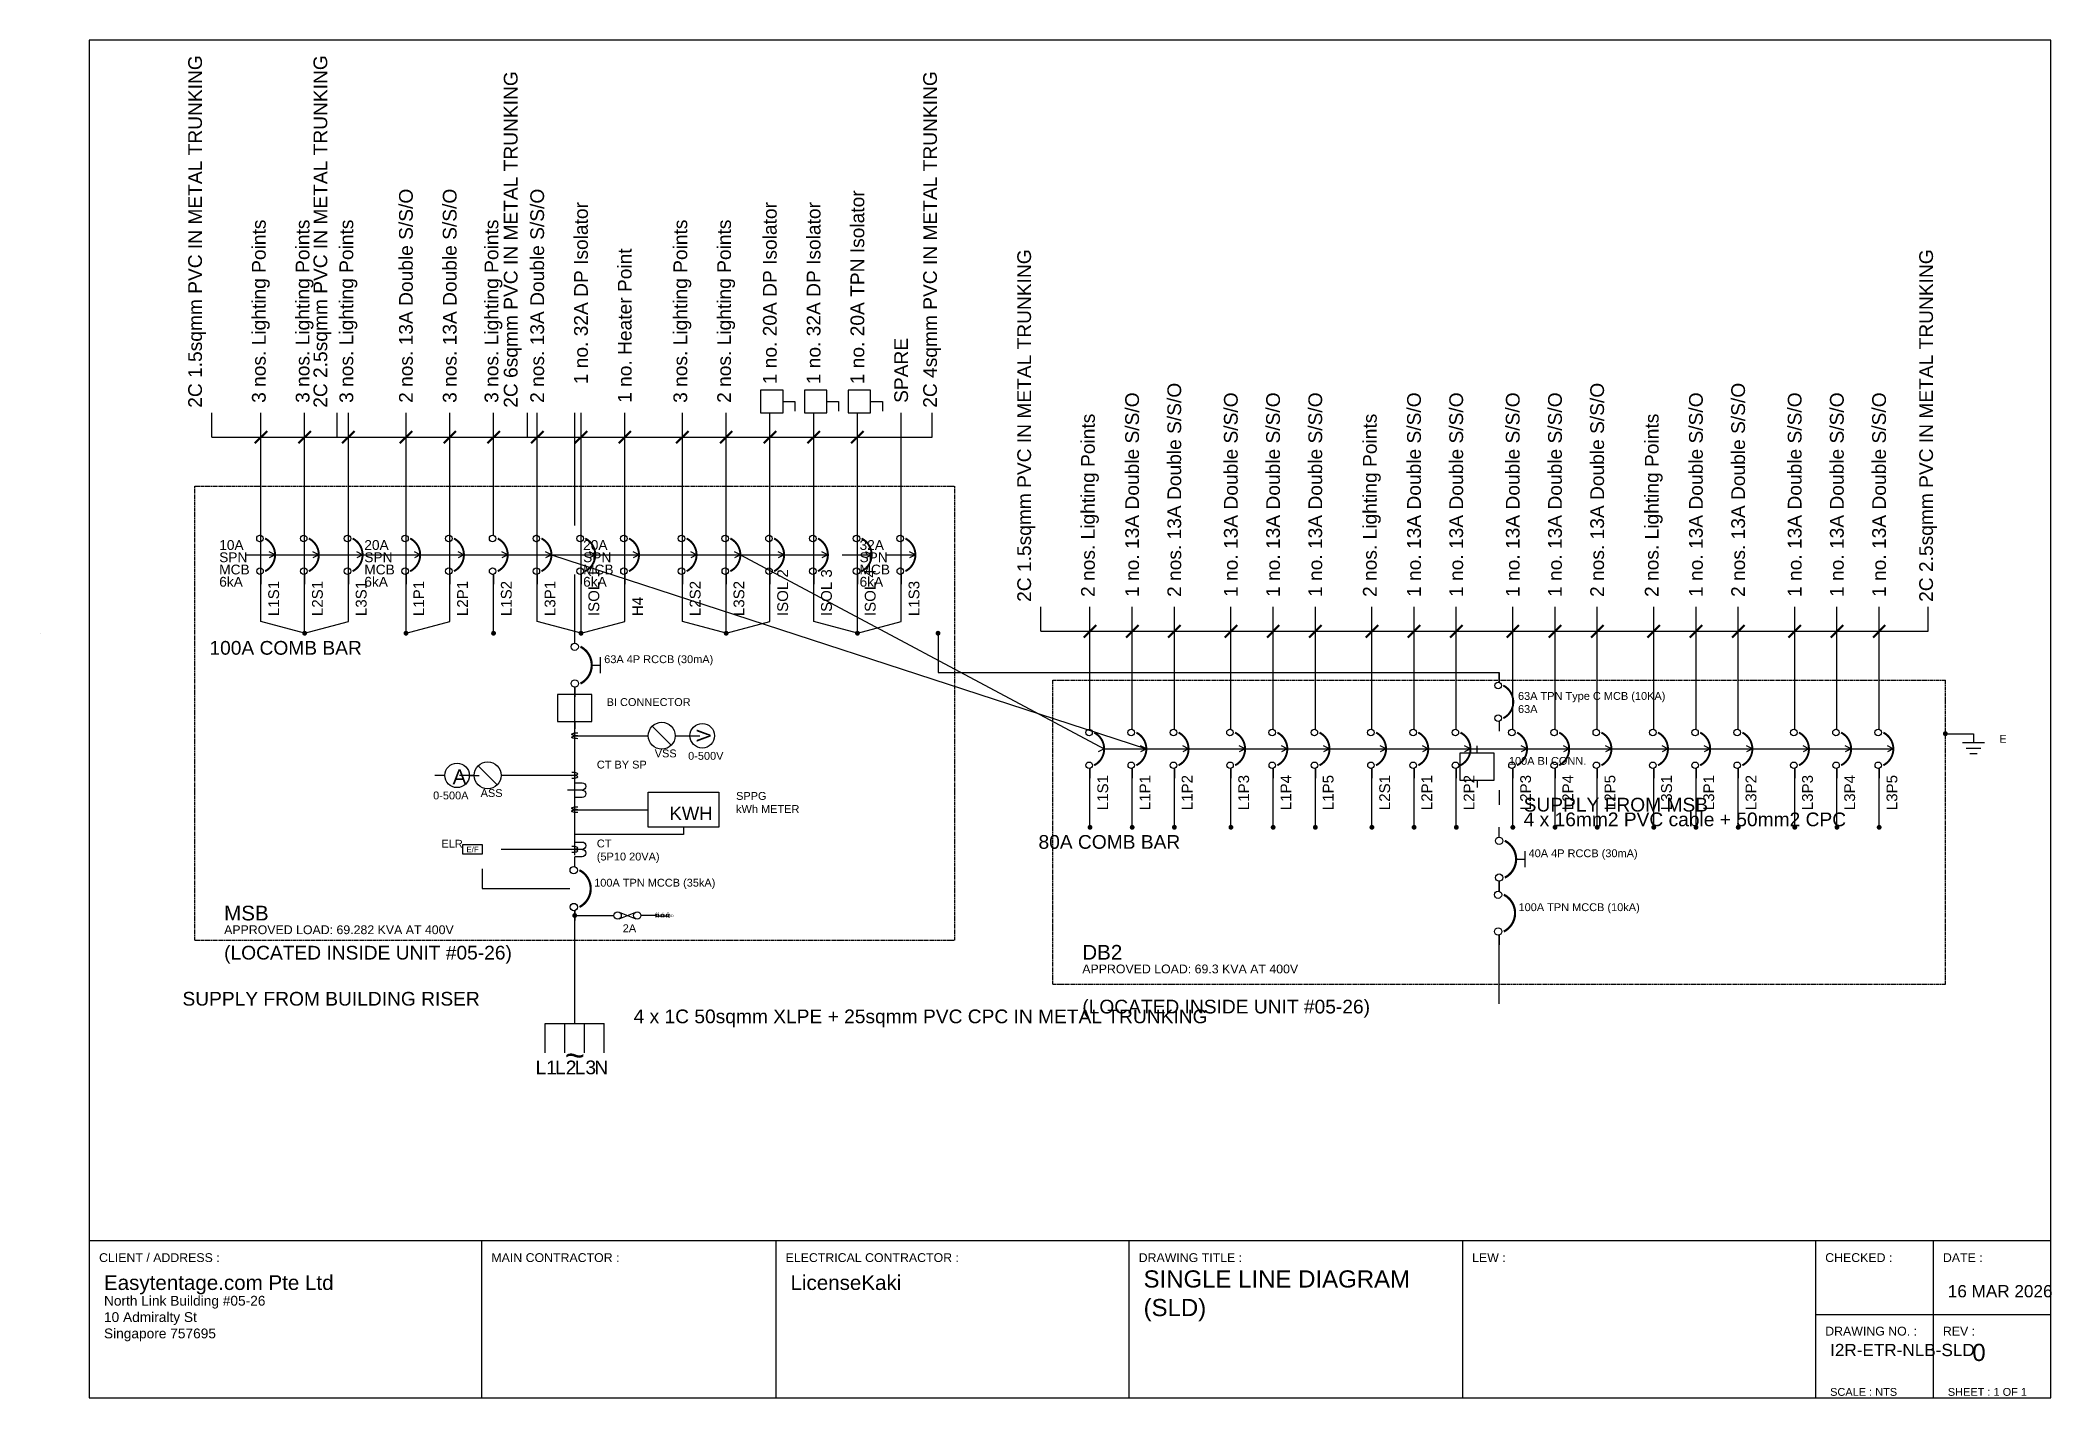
# Model space of a CAD drawing. Header units: millimetres. Extents: x 0 to 410, y 10 to 287.
import ezdxf
from ezdxf.enums import TextEntityAlignment as Align

# ---------------------------------------------------------------- set-up
doc = ezdxf.new("R2010")
doc.units = ezdxf.units.MM
doc.linetypes.add('CENTER', pattern=[1.25, 0.75, -0.125, 0.25, -0.125])
for name, color, linetype, lineweight in [('E-SLD-BOX', 8, 'CENTER', 25), ('E-SLD-BUSBAR', 7, 'Continuous', 50), ('E-SLD-FRAME', 7, 'Continuous', 25), ('E-SLD-LINE', 7, 'Continuous', 25), ('E-SLD-SYM', 7, 'Continuous', 25), ('E-SLD-TITLE', 7, 'Continuous', 25), ('E-SLD-TXT', 7, 'Continuous', 25)]:
    doc.layers.add(name, color=color, linetype=linetype, lineweight=lineweight)
doc.styles.add('REAL_SLD', font='Arial')

# ---------------------------------------------------------------- blocks, each defined once
blk = doc.blocks.new('2A FUSE')
at = {"color": 7}
for p, q in [((-142, -57), (142, 57)), ((-142, 57), (142, -57))]:
    blk.add_line(p, q, dxfattribs=at)
at = {"color": 3}
for centre in [(-165, 0), (165, 0)]:
    blk.add_circle(centre, 61.8, dxfattribs=at)
blk = doc.blocks.new('LED IND LTG')
at = {"layer": 'E-SLD-LEGENDF', "color": 7}
for p, q in [((44, 106), (-41, 191)), ((256, 106), (341, 191)), ((644, 106), (559, 191)), ((856, 106), (941, 191)), ((1244, 106), (1159, 191)), ((1456, 106), (1541, 191)), ((44, -106), (-41, -191)), ((256, -106), (341, -191)), ((644, -106), (559, -191)), ((856, -106), (941, -191)), ((1244, -106), (1159, -191)), ((1456, -106), (1541, -191))]:
    blk.add_line(p, q, dxfattribs=at)
at = {"layer": 'SLD'}
for centre in [(150, 0), (750, 0), (1350, 0)]:
    blk.add_circle(centre, 150, dxfattribs=at)
at = {"layer": 'SLD-LINE', "color": 2}
for p, q in [((300, 0), (600, 0)), ((900, 0), (1200, 0))]:
    blk.add_line(p, q, dxfattribs=at)
at = {"layer": 'E-SLD-OUTGOING-CCT', "color": 7, "width": 0.6}
for s, p in [('L1', (74, 230)), ('L2', (660, 230)), ('L3', (1260, 230)), ('LED', (1659, -100))]:
    blk.add_text(s, height=200, dxfattribs=at).set_placement(p)
blk = doc.blocks.new('MCCB')
at = {"color": 3}
for centre in [(-1, 548), (0, 49)]:
    blk.add_circle(centre, 49.5, dxfattribs=at)
at = {"layer": 'E-SLD-LEGENDF', "const_width": 30}
blk.add_lwpolyline([(77, 49, 0.611384), (77, 548)], format="xyb", dxfattribs=at)
blk = doc.blocks.new('SLD-CT')
at = {"color": 3}
blk.add_line((0, 0), (-50, 0), dxfattribs=at)
blk.add_lwpolyline([(-25, 25), (0, 25, -1), (0, 0, -1), (0, -25), (-25, -25)], format="xyb", dxfattribs=at)
blk = doc.blocks.new('EF')
at = {"layer": 'SLD', "color": 3}
blk.add_lwpolyline([(326, 0), (-326, 0), (-326, 326), (326, 326)], close=True, dxfattribs=at)
at = {"layer": 'SLD-TXT'}
blk.add_text('E/F', height=200, dxfattribs=at).set_placement((2, 163), align=Align.MIDDLE)
blk = doc.blocks.new('SS')
at = {"layer": 'E-SLD-LEGENDF', "color": 7}
blk.add_line((-64, -64), (64, 64), dxfattribs=at)
at = {"layer": 'SLD'}
blk.add_circle((0, 0), 90, dxfattribs=at)
blk = doc.blocks.new('VOLTMETER')
at = {"layer": 'SLD', "lineweight": -3}
blk.add_circle((0, 0), 241, dxfattribs=at)
at = {"layer": 'SLD-TXT'}
blk.add_text('V', height=275, dxfattribs=at).set_placement((3, -27), align=Align.MIDDLE)
blk = doc.blocks.new('RCCB')
at = {"color": 3}
for centre in [(-1, 548), (0, 49)]:
    blk.add_circle(centre, 49.5, dxfattribs=at)
at = {"layer": 'E-SLD-LEGENDF', "linetype": 'ByBlock'}
blk.add_line((230, 299), (350, 299), dxfattribs=at)
at = {"layer": 'E-SLD-LEGENDF'}
blk.add_line((350, 190), (350, 408), dxfattribs=at)
at = {"layer": 'E-SLD-LEGENDF', "const_width": 30}
blk.add_lwpolyline([(77, 49, 0.611384), (77, 548)], format="xyb", dxfattribs=at)
blk = doc.blocks.new('DP ISOL')
at = {"layer": 'SLD', "color": 3, "linetype": 'Continuous', "ltscale": 0.5}
for p, q in [((141, -141), (141, -289)), ((141, -289), (20, -289))]:
    blk.add_line(p, q, dxfattribs=at)
blk.add_lwpolyline([(0, 141), (0, -141), (282, -141), (282, 141)], close=True, dxfattribs=at)
blk = doc.blocks.new('FANOUT_3P_2S_8.9')
at = {"layer": 'E-SLD-LINE', "lineweight": 25}
for p, q in [((-8.92, 2.37), (-8.92, 45)), ((0, 0), (0, 45)), ((8.92, 2.37), (8.92, 45)), ((0, 0), (-8.92, 2.37)), ((0, 0), (8.92, 2.37))]:
    blk.add_line(p, q, dxfattribs=at)
blk = doc.blocks.new('FANOUT_3P_1S_8.9')
at = {"layer": 'E-SLD-LINE', "lineweight": 25}
for p, q in [((0, 0), (0, 45)), ((8.92, 2.37), (8.92, 45)), ((0, 0), (8.92, 2.37))]:
    blk.add_line(p, q, dxfattribs=at)

msp = doc.modelspace()

# ---------------------------------------------------------------- hatches: boundary and pattern name
at = {"layer": 'E-SLD-SYM'}
h = msp.add_hatch(color=7, dxfattribs=at)
h.dxf.hatch_style = 1
edge = h.paths.add_edge_path()
edge.add_arc((53.92, 166), 0.5, 0, 360)
h = msp.add_hatch(color=7, dxfattribs=at)
h.dxf.hatch_style = 1
edge = h.paths.add_edge_path()
edge.add_arc((53.92, 166), 0.5, 0, 360)
h = msp.add_hatch(color=7, dxfattribs=at)
h.dxf.hatch_style = 1
edge = h.paths.add_edge_path()
edge.add_arc((53.92, 166), 0.5, 0, 360)
h = msp.add_hatch(color=7, dxfattribs=at)
h.dxf.hatch_style = 1
edge = h.paths.add_edge_path()
edge.add_arc((74.59, 166), 0.5, 0, 360)
h = msp.add_hatch(color=7, dxfattribs=at)
h.dxf.hatch_style = 1
edge = h.paths.add_edge_path()
edge.add_arc((74.59, 166), 0.5, 0, 360)
h = msp.add_hatch(color=7, dxfattribs=at)
h.dxf.hatch_style = 1
edge = h.paths.add_edge_path()
edge.add_arc((92.44, 166), 0.5, 0, 360)
h = msp.add_hatch(color=7, dxfattribs=at)
h.dxf.hatch_style = 1
edge = h.paths.add_edge_path()
edge.add_arc((110.29, 166), 0.5, 0, 360)
h = msp.add_hatch(color=7, dxfattribs=at)
h.dxf.hatch_style = 1
edge = h.paths.add_edge_path()
edge.add_arc((110.29, 166), 0.5, 0, 360)
h = msp.add_hatch(color=7, dxfattribs=at)
h.dxf.hatch_style = 1
edge = h.paths.add_edge_path()
edge.add_arc((110.29, 166), 0.5, 0, 360)
h = msp.add_hatch(color=7, dxfattribs=at)
h.dxf.hatch_style = 1
edge = h.paths.add_edge_path()
edge.add_arc((139.88, 166), 0.5, 0, 360)
h = msp.add_hatch(color=7, dxfattribs=at)
h.dxf.hatch_style = 1
edge = h.paths.add_edge_path()
edge.add_arc((139.88, 166), 0.5, 0, 360)
h = msp.add_hatch(color=7, dxfattribs=at)
h.dxf.hatch_style = 1
edge = h.paths.add_edge_path()
edge.add_arc((139.88, 166), 0.5, 0, 360)
h = msp.add_hatch(color=7, dxfattribs=at)
h.dxf.hatch_style = 1
edge = h.paths.add_edge_path()
edge.add_arc((166.65, 166), 0.5, 0, 360)
h = msp.add_hatch(color=7, dxfattribs=at)
h.dxf.hatch_style = 1
edge = h.paths.add_edge_path()
edge.add_arc((166.65, 166), 0.5, 0, 360)
h = msp.add_hatch(color=7, dxfattribs=at)
h.dxf.hatch_style = 1
edge = h.paths.add_edge_path()
edge.add_arc((166.65, 166), 0.5, 0, 360)
h = msp.add_hatch(color=7, dxfattribs=at)
h.dxf.hatch_style = 1
edge = h.paths.add_edge_path()
edge.add_arc((183.08, 166), 0.5, 0, 360)
h = msp.add_hatch(color=7, dxfattribs=at)
h.dxf.hatch_style = 1
edge = h.paths.add_edge_path()
edge.add_arc((388.5, 145.5), 0.5, 0, 360)
h = msp.add_hatch(color=7, dxfattribs=at)
h.dxf.hatch_style = 1
edge = h.paths.add_edge_path()
edge.add_arc((214.07, 126.4), 0.5, 0, 360)
h = msp.add_hatch(color=7, dxfattribs=at)
h.dxf.hatch_style = 1
edge = h.paths.add_edge_path()
edge.add_arc((222.68, 126.4), 0.5, 0, 360)
h = msp.add_hatch(color=7, dxfattribs=at)
h.dxf.hatch_style = 1
edge = h.paths.add_edge_path()
edge.add_arc((231.28, 126.4), 0.5, 0, 360)
h = msp.add_hatch(color=7, dxfattribs=at)
h.dxf.hatch_style = 1
edge = h.paths.add_edge_path()
edge.add_arc((242.81, 126.4), 0.5, 0, 360)
h = msp.add_hatch(color=7, dxfattribs=at)
h.dxf.hatch_style = 1
edge = h.paths.add_edge_path()
edge.add_arc((251.42, 126.4), 0.5, 0, 360)
h = msp.add_hatch(color=7, dxfattribs=at)
h.dxf.hatch_style = 1
edge = h.paths.add_edge_path()
edge.add_arc((260.03, 126.4), 0.5, 0, 360)
h = msp.add_hatch(color=7, dxfattribs=at)
h.dxf.hatch_style = 1
edge = h.paths.add_edge_path()
edge.add_arc((271.56, 126.4), 0.5, 0, 360)
h = msp.add_hatch(color=7, dxfattribs=at)
h.dxf.hatch_style = 1
edge = h.paths.add_edge_path()
edge.add_arc((280.16, 126.4), 0.5, 0, 360)
h = msp.add_hatch(color=7, dxfattribs=at)
h.dxf.hatch_style = 1
edge = h.paths.add_edge_path()
edge.add_arc((288.77, 126.4), 0.5, 0, 360)
h = msp.add_hatch(color=7, dxfattribs=at)
h.dxf.hatch_style = 1
edge = h.paths.add_edge_path()
edge.add_arc((300.3, 126.4), 0.5, 0, 360)
h = msp.add_hatch(color=7, dxfattribs=at)
h.dxf.hatch_style = 1
edge = h.paths.add_edge_path()
edge.add_arc((308.91, 126.4), 0.5, 0, 360)
h = msp.add_hatch(color=7, dxfattribs=at)
h.dxf.hatch_style = 1
edge = h.paths.add_edge_path()
edge.add_arc((317.51, 126.4), 0.5, 0, 360)
h = msp.add_hatch(color=7, dxfattribs=at)
h.dxf.hatch_style = 1
edge = h.paths.add_edge_path()
edge.add_arc((329.04, 126.4), 0.5, 0, 360)
h = msp.add_hatch(color=7, dxfattribs=at)
h.dxf.hatch_style = 1
edge = h.paths.add_edge_path()
edge.add_arc((337.65, 126.4), 0.5, 0, 360)
h = msp.add_hatch(color=7, dxfattribs=at)
h.dxf.hatch_style = 1
edge = h.paths.add_edge_path()
edge.add_arc((346.26, 126.4), 0.5, 0, 360)
h = msp.add_hatch(color=7, dxfattribs=at)
h.dxf.hatch_style = 1
edge = h.paths.add_edge_path()
edge.add_arc((357.79, 126.4), 0.5, 0, 360)
h = msp.add_hatch(color=7, dxfattribs=at)
h.dxf.hatch_style = 1
edge = h.paths.add_edge_path()
edge.add_arc((366.39, 126.4), 0.5, 0, 360)
h = msp.add_hatch(color=7, dxfattribs=at)
h.dxf.hatch_style = 1
edge = h.paths.add_edge_path()
edge.add_arc((375, 126.4), 0.5, 0, 360)
h = msp.add_hatch(color=7, dxfattribs=at)
h.dxf.hatch_style = 1
edge = h.paths.add_edge_path()
edge.add_arc((109, 108.4), 0.5, 0, 360)

# ---------------------------------------------------------------- linework, layer by layer
at = {"layer": 'E-SLD-BOX'}
for p, q in [((31.5, 196), (186.5, 196)), ((31.5, 103.4), (31.5, 196)), ((186.5, 103.4), (186.5, 196)), ((206.5, 156.4), (388.5, 156.4)), ((206.5, 94.4), (206.5, 156.4)), ((388.5, 94.4), (388.5, 156.4)), ((31.5, 103.4), (186.5, 103.4)), ((206.5, 94.4), (388.5, 94.4))]:
    msp.add_line(p, q, dxfattribs=at)
at = {"layer": 'E-SLD-BUSBAR', "lineweight": 50}
msp.add_line((0, 166), (0, 166), dxfattribs=at)
msp.add_line((0, 166), (0, 166), dxfattribs=at)
at = {"layer": 'E-SLD-FRAME'}
msp.add_lwpolyline([(10, 10), (410, 10), (410, 287), (10, 287)], close=True, dxfattribs=at)
at = {"layer": 'E-SLD-LINE'}
for p, q in [((35, 206), (35, 211)), ((45, 186), (45, 211)), ((53.92, 186), (53.92, 211)), ((60.55, 206), (60.55, 211)), ((62.85, 186), (62.85, 211)), ((74.59, 186), (74.59, 211)), ((83.52, 186), (83.52, 211)), ((92.44, 186), (92.44, 211)), ((99.36, 206), (99.36, 211)), ((101.36, 186), (101.36, 211)), ((109, 188), (109, 211)), ((119.21, 186), (119.21, 211)), ((130.95, 186), (130.95, 211)), ((139.88, 186), (139.88, 211)), ((148.8, 186), (148.8, 211)), ((157.73, 186), (157.73, 211)), ((166.65, 186), (166.65, 211)), ((175.58, 186), (175.58, 211)), ((181.88, 206), (181.88, 211)), ((35, 206), (139.88, 206)), ((60.55, 206), (101.36, 206)), ((99.36, 206), (157.73, 206)), ((119.21, 206), (181.88, 206)), ((45, 186), (45, 188)), ((53.92, 186), (53.92, 188)), ((62.85, 186), (62.85, 188)), ((74.59, 186), (74.59, 188)), ((83.52, 186), (83.52, 188)), ((92.44, 186), (92.44, 188)), ((101.36, 186), (101.36, 188)), ((110.29, 186), (110.29, 188)), ((119.21, 186), (119.21, 188)), ((130.95, 186), (130.95, 188)), ((139.88, 186), (139.88, 188)), ((148.8, 186), (148.8, 188)), ((157.73, 186), (157.73, 188)), ((166.65, 186), (166.65, 188)), ((175.58, 186), (175.58, 188)), ((45, 178), (45, 176)), ((45, 168.37), (45, 178)), ((53.92, 178), (53.92, 176)), ((53.92, 166), (53.92, 178)), ((62.85, 178), (62.85, 176)), ((62.85, 168.37), (62.85, 178)), ((74.59, 178), (74.59, 176)), ((74.59, 166), (74.59, 178)), ((83.52, 178), (83.52, 176)), ((83.52, 168.37), (83.52, 178)), ((92.44, 178), (92.44, 176)), ((92.44, 166), (92.44, 178)), ((101.36, 178), (101.36, 176)), ((101.36, 168.37), (101.36, 178)), ((109, 164), (109, 178)), ((110.29, 178), (110.29, 176)), ((119.21, 178), (119.21, 176)), ((119.21, 168.37), (119.21, 178)), ((130.95, 178), (130.95, 176)), ((130.95, 168.37), (130.95, 178)), ((139.88, 178), (139.88, 176)), ((139.88, 166), (139.88, 178)), ((148.8, 178), (148.8, 176)), ((148.8, 168.37), (148.8, 178)), ((157.73, 178), (157.73, 176)), ((157.73, 168.37), (157.73, 178)), ((166.65, 178), (166.65, 176)), ((166.65, 166), (166.65, 178)), ((175.58, 178), (175.58, 176)), ((175.58, 168.37), (175.58, 178)), ((204.07, 166.4), (204.07, 171.4)), ((214.07, 146.4), (214.07, 171.4)), ((222.68, 146.4), (222.68, 171.4)), ((231.28, 146.4), (231.28, 171.4)), ((242.81, 146.4), (242.81, 171.4)), ((251.42, 146.4), (251.42, 171.4)), ((260.03, 146.4), (260.03, 171.4)), ((271.56, 146.4), (271.56, 171.4)), ((280.16, 146.4), (280.16, 171.4)), ((288.77, 146.4), (288.77, 171.4)), ((300.3, 146.4), (300.3, 171.4)), ((308.91, 146.4), (308.91, 171.4)), ((317.51, 146.4), (317.51, 171.4)), ((329.04, 146.4), (329.04, 171.4)), ((337.65, 146.4), (337.65, 171.4)), ((346.26, 146.4), (346.26, 171.4)), ((357.79, 146.4), (357.79, 171.4)), ((366.39, 146.4), (366.39, 171.4)), ((375, 146.4), (375, 171.4)), ((385, 166.4), (385, 171.4)), ((109, 164), (109, 166)), ((109, 164), (109, 166)), ((183.08, 166), (183.08, 158)), ((204.07, 166.4), (329.04, 166.4)), ((222.68, 166.4), (385, 166.4)), ((183.08, 158), (297.5, 158)), ((297.5, 156), (297.5, 158)), ((297.5, 158), (297.5, 156)), ((109, 153.5), (109, 155)), ((109, 155), (109, 153)), ((109, 120.75), (109, 153.5)), ((109, 148), (109, 146.5)), ((214.07, 146.4), (214.07, 148.4)), ((222.68, 146.4), (222.68, 148.4)), ((231.28, 146.4), (231.28, 148.4)), ((242.81, 146.4), (242.81, 148.4)), ((251.42, 146.4), (251.42, 148.4)), ((260.03, 146.4), (260.03, 148.4)), ((271.56, 146.4), (271.56, 148.4)), ((280.16, 146.4), (280.16, 148.4)), ((288.77, 146.4), (288.77, 148.4)), ((297.5, 148), (297.5, 146)), ((300.3, 146.4), (300.3, 148.4)), ((308.91, 146.4), (308.91, 148.4)), ((317.51, 146.4), (317.51, 148.4)), ((329.04, 146.4), (329.04, 148.4)), ((337.65, 146.4), (337.65, 148.4)), ((346.26, 146.4), (346.26, 148.4)), ((357.79, 146.4), (357.79, 148.4)), ((366.39, 146.4), (366.39, 148.4)), ((375, 146.4), (375, 148.4)), ((109, 145.08), (124, 145.08)), ((129.5, 145.08), (134.5, 145.08)), ((297.5, 146), (297.5, 146)), ((388.5, 145.5), (394.25, 145.5)), ((293, 141.5), (293, 143)), ((82.5, 137), (80.5, 137)), ((88.5, 137), (85.5, 137)), ((87.5, 137), (89.5, 137)), ((109, 137), (94, 137)), ((214.07, 138.4), (214.07, 136.4)), ((214.07, 126.4), (214.07, 138.4)), ((222.68, 138.4), (222.68, 136.4)), ((222.68, 126.4), (222.68, 138.4)), ((231.28, 138.4), (231.28, 136.4)), ((231.28, 126.4), (231.28, 138.4)), ((242.81, 138.4), (242.81, 136.4)), ((242.81, 126.4), (242.81, 138.4)), ((251.42, 138.4), (251.42, 136.4)), ((251.42, 126.4), (251.42, 138.4)), ((260.03, 138.4), (260.03, 136.4)), ((260.03, 126.4), (260.03, 138.4)), ((271.56, 138.4), (271.56, 136.4)), ((271.56, 126.4), (271.56, 138.4)), ((280.16, 138.4), (280.16, 136.4)), ((280.16, 126.4), (280.16, 138.4)), ((288.77, 138.4), (288.77, 136.4)), ((288.77, 126.4), (288.77, 138.4)), ((293, 136), (293, 134.5)), ((300.3, 138.4), (300.3, 136.4)), ((300.3, 126.4), (300.3, 138.4)), ((308.91, 138.4), (308.91, 136.4)), ((308.91, 126.4), (308.91, 138.4)), ((317.51, 138.4), (317.51, 136.4)), ((317.51, 126.4), (317.51, 138.4)), ((329.04, 138.4), (329.04, 136.4)), ((329.04, 126.4), (329.04, 138.4)), ((337.65, 138.4), (337.65, 136.4)), ((337.65, 126.4), (337.65, 138.4)), ((346.26, 138.4), (346.26, 136.4)), ((346.26, 126.4), (346.26, 138.4)), ((357.79, 138.4), (357.79, 136.4)), ((357.79, 126.4), (357.79, 138.4)), ((366.39, 138.4), (366.39, 136.4)), ((366.39, 126.4), (366.39, 138.4)), ((375, 138.4), (375, 136.4)), ((375, 126.4), (375, 138.4)), ((297.5, 134), (297.5, 131)), ((109, 130), (124, 130)), ((131.2, 124.9), (109, 124.9)), ((131.2, 126.4), (131.2, 124.9)), ((297.5, 124.4), (297.5, 126.4)), ((297.5, 124.4), (297.5, 126.4)), ((109, 121.9), (94, 121.9)), ((109, 118.4), (109, 120.4)), ((90.1, 117.95), (90.1, 113.9)), ((297.5, 113.4), (297.5, 115.4)), ((297.5, 115.4), (297.5, 113.4)), ((90.1, 113.9), (108, 113.9)), ((109, 109.4), (109, 107.4)), ((109, 104.4), (109, 109.4)), ((109, 108.4), (117, 108.4)), ((125.5, 108.4), (122.5, 108.4)), ((109, 90.4), (109, 104.4)), ((297.5, 104.4), (297.5, 102.4)), ((297.5, 90.4), (297.5, 104.4)), ((109, 86.4), (109, 90.4)), ((103, 80.4), (103, 86.4)), ((103, 86.4), (115, 86.4)), ((107, 80.4), (107, 86.4)), ((111, 80.4), (111, 86.4)), ((115, 80.4), (115, 86.4))]:
    msp.add_line(p, q, dxfattribs=at)
at = {"layer": 'E-SLD-LINE', "lineweight": 50}
for p, q in [((43.75, 204.75), (46.25, 207.25)), ((52.67, 204.75), (55.17, 207.25)), ((61.6, 204.75), (64.1, 207.25)), ((73.34, 204.75), (75.84, 207.25)), ((82.27, 204.75), (84.77, 207.25)), ((91.19, 204.75), (93.69, 207.25)), ((100.11, 204.75), (102.61, 207.25)), ((109.04, 204.75), (111.54, 207.25)), ((117.96, 204.75), (120.46, 207.25)), ((129.7, 204.75), (132.2, 207.25)), ((138.63, 204.75), (141.13, 207.25)), ((147.55, 204.75), (150.05, 207.25)), ((156.48, 204.75), (158.98, 207.25)), ((165.4, 204.75), (167.9, 207.25)), ((212.82, 165.15), (215.32, 167.65)), ((221.43, 165.15), (223.93, 167.65)), ((230.03, 165.15), (232.53, 167.65)), ((241.56, 165.15), (244.06, 167.65)), ((250.17, 165.15), (252.67, 167.65)), ((258.78, 165.15), (261.28, 167.65)), ((270.31, 165.15), (272.81, 167.65)), ((278.91, 165.15), (281.41, 167.65)), ((287.52, 165.15), (290.02, 167.65)), ((299.05, 165.15), (301.55, 167.65)), ((307.66, 165.15), (310.16, 167.65)), ((316.26, 165.15), (318.76, 167.65)), ((327.79, 165.15), (330.29, 167.65)), ((336.4, 165.15), (338.9, 167.65)), ((345.01, 165.15), (347.51, 167.65)), ((356.54, 165.15), (359.04, 167.65)), ((365.14, 165.15), (367.64, 167.65)), ((373.75, 165.15), (376.25, 167.65))]:
    msp.add_line(p, q, dxfattribs=at)
at = {"layer": 'E-SLD-SYM'}
for p, q in [((41.89, 182), (47.89, 182)), ((47.89, 182), (46.69, 182.6)), ((47.89, 182), (46.69, 181.4)), ((47.89, 182), (56.82, 182)), ((56.82, 182), (55.62, 182.6)), ((56.82, 182), (55.62, 181.4)), ((56.82, 182), (65.74, 182)), ((65.74, 182), (64.54, 182.6)), ((65.74, 182), (64.54, 181.4)), ((65.74, 182), (95.33, 182)), ((71.49, 182), (77.49, 182)), ((77.49, 182), (76.29, 182.6)), ((77.49, 182), (76.29, 181.4)), ((77.49, 182), (86.41, 182)), ((86.41, 182), (85.21, 182.6)), ((86.41, 182), (85.21, 181.4)), ((86.41, 182), (104.26, 182)), ((95.33, 182), (94.13, 182.6)), ((95.33, 182), (94.13, 181.4)), ((95.33, 182), (133.85, 182)), ((104.26, 182), (103.06, 182.6)), ((104.26, 182), (103.06, 181.4)), ((104.26, 182), (225.57, 142.4)), ((107.18, 182), (113.18, 182)), ((113.18, 182), (111.98, 182.6)), ((113.18, 182), (111.98, 181.4)), ((113.18, 182), (160.62, 182)), ((116.11, 182), (122.11, 182)), ((122.11, 182), (120.91, 182.6)), ((122.11, 182), (120.91, 181.4)), ((133.85, 182), (132.65, 182.6)), ((133.85, 182), (132.65, 181.4)), ((133.85, 182), (142.77, 182)), ((142.77, 182), (141.57, 182.6)), ((142.77, 182), (141.57, 181.4)), ((142.77, 182), (216.96, 142.4)), ((145.7, 182), (151.7, 182)), ((151.7, 182), (150.5, 182.6)), ((151.7, 182), (150.5, 181.4)), ((160.62, 182), (159.42, 182.6)), ((160.62, 182), (159.42, 181.4)), ((163.55, 182), (169.55, 182)), ((169.55, 182), (168.35, 182.6)), ((169.55, 182), (168.35, 181.4)), ((172.47, 182), (178.47, 182)), ((178.47, 182), (177.27, 182.6)), ((178.47, 182), (177.27, 181.4)), ((392, 143.7), (396.5, 143.7)), ((394.25, 145.5), (394.25, 143.7)), ((216.96, 142.4), (215.76, 143)), ((216.96, 142.4), (215.76, 141.8)), ((216.96, 142.4), (274.45, 142.4)), ((225.57, 142.4), (224.37, 143)), ((225.57, 142.4), (224.37, 141.8)), ((225.57, 142.4), (234.18, 142.4)), ((234.18, 142.4), (232.98, 143)), ((234.18, 142.4), (232.98, 141.8)), ((234.18, 142.4), (245.71, 142.4)), ((245.71, 142.4), (244.51, 143)), ((245.71, 142.4), (244.51, 141.8)), ((245.71, 142.4), (254.31, 142.4)), ((254.31, 142.4), (253.11, 143)), ((254.31, 142.4), (253.11, 141.8)), ((254.31, 142.4), (262.92, 142.4)), ((262.92, 142.4), (261.72, 143)), ((262.92, 142.4), (261.72, 141.8)), ((262.92, 142.4), (283.06, 142.4)), ((274.45, 142.4), (273.25, 143)), ((274.45, 142.4), (273.25, 141.8)), ((274.45, 142.4), (331.94, 142.4)), ((283.06, 142.4), (281.86, 143)), ((283.06, 142.4), (281.86, 141.8)), ((283.06, 142.4), (291.66, 142.4)), ((291.66, 142.4), (290.46, 143)), ((291.66, 142.4), (290.46, 141.8)), ((291.66, 142.4), (303.19, 142.4)), ((303.19, 142.4), (301.99, 143)), ((303.19, 142.4), (301.99, 141.8)), ((303.19, 142.4), (311.8, 142.4)), ((311.8, 142.4), (310.6, 143)), ((311.8, 142.4), (310.6, 141.8)), ((311.8, 142.4), (320.41, 142.4)), ((320.41, 142.4), (319.21, 143)), ((320.41, 142.4), (319.21, 141.8)), ((320.41, 142.4), (340.54, 142.4)), ((331.94, 142.4), (330.74, 143)), ((331.94, 142.4), (330.74, 141.8)), ((340.54, 142.4), (339.34, 143)), ((340.54, 142.4), (339.34, 141.8)), ((340.54, 142.4), (349.15, 142.4)), ((349.15, 142.4), (347.95, 143)), ((349.15, 142.4), (347.95, 141.8)), ((349.15, 142.4), (360.68, 142.4)), ((360.68, 142.4), (359.48, 143)), ((360.68, 142.4), (359.48, 141.8)), ((360.68, 142.4), (369.29, 142.4)), ((369.29, 142.4), (368.09, 143)), ((369.29, 142.4), (368.09, 141.8)), ((369.29, 142.4), (377.89, 142.4)), ((377.89, 142.4), (376.69, 143)), ((377.89, 142.4), (376.69, 141.8)), ((392.75, 142.57), (395.75, 142.57)), ((393.5, 141.45), (395, 141.45))]:
    msp.add_line(p, q, dxfattribs=at)
for points in [[(105.5, 148), (112.5, 148), (112.5, 153.5), (105.5, 153.5)], [(289.5, 136), (296.5, 136), (296.5, 141.5), (289.5, 141.5)], [(124, 133.6), (138.4, 133.6), (138.4, 126.4), (124, 126.4)]]:
    msp.add_lwpolyline(points, close=True, dxfattribs=at)
for points in [[(109.6, 145.08), (109.37, 145.09), (109.14, 145.1), (108.93, 145.13), (108.75, 145.17), (108.6, 145.21), (108.49, 145.27), (108.42, 145.32), (108.4, 145.38), (108.42, 145.44), (108.49, 145.49), (108.6, 145.55), (108.75, 145.59), (108.93, 145.63), (109.14, 145.66), (109.37, 145.67), (109.6, 145.68)], [(109.6, 144.48), (109.37, 144.49), (109.14, 144.5), (108.93, 144.53), (108.75, 144.57), (108.6, 144.61), (108.49, 144.67), (108.42, 144.72), (108.4, 144.78), (108.42, 144.84), (108.49, 144.89), (108.6, 144.95), (108.75, 144.99), (108.93, 145.03), (109.14, 145.06), (109.37, 145.07), (109.6, 145.08)], [(108.4, 137), (108.63, 137.01), (108.86, 137.02), (109.07, 137.05), (109.25, 137.09), (109.4, 137.13), (109.51, 137.19), (109.58, 137.24), (109.6, 137.3), (109.58, 137.36), (109.51, 137.41), (109.4, 137.47), (109.25, 137.51), (109.07, 137.55), (108.86, 137.58), (108.63, 137.59), (108.4, 137.6)], [(108.4, 136.4), (108.63, 136.41), (108.86, 136.42), (109.07, 136.45), (109.25, 136.49), (109.4, 136.53), (109.51, 136.59), (109.58, 136.64), (109.6, 136.7), (109.58, 136.76), (109.51, 136.81), (109.4, 136.87), (109.25, 136.91), (109.07, 136.95), (108.86, 136.98), (108.63, 136.99), (108.4, 137)], [(109.6, 130), (109.37, 130.01), (109.14, 130.02), (108.93, 130.05), (108.75, 130.09), (108.6, 130.13), (108.49, 130.19), (108.42, 130.24), (108.4, 130.3), (108.42, 130.36), (108.49, 130.41), (108.6, 130.47), (108.75, 130.51), (108.93, 130.55), (109.14, 130.58), (109.37, 130.59), (109.6, 130.6)], [(109.6, 129.4), (109.37, 129.41), (109.14, 129.42), (108.93, 129.45), (108.75, 129.49), (108.6, 129.53), (108.49, 129.59), (108.42, 129.64), (108.4, 129.7), (108.42, 129.76), (108.49, 129.81), (108.6, 129.87), (108.75, 129.91), (108.93, 129.95), (109.14, 129.98), (109.37, 129.99), (109.6, 130)], [(108.4, 121.9), (108.63, 121.91), (108.86, 121.92), (109.07, 121.95), (109.25, 121.99), (109.4, 122.03), (109.51, 122.09), (109.58, 122.14), (109.6, 122.2), (109.58, 122.26), (109.51, 122.31), (109.4, 122.37), (109.25, 122.41), (109.07, 122.45), (108.86, 122.48), (108.63, 122.49), (108.4, 122.5)], [(108.4, 121.3), (108.63, 121.31), (108.86, 121.32), (109.07, 121.35), (109.25, 121.39), (109.4, 121.43), (109.51, 121.49), (109.58, 121.54), (109.6, 121.6), (109.58, 121.66), (109.51, 121.71), (109.4, 121.77), (109.25, 121.81), (109.07, 121.85), (108.86, 121.88), (108.63, 121.89), (108.4, 121.9)]]:
    msp.add_lwpolyline(points, dxfattribs=at)
msp.add_circle((85, 137), 2.5, dxfattribs=at)
at = {"layer": 'E-SLD-TITLE'}
for p, q in [((90, 42), (90, 10)), ((150, 42), (150, 10)), ((222, 42), (222, 10)), ((290, 42), (290, 10)), ((362, 42), (362, 10)), ((386, 42), (386, 10)), ((362, 27), (410, 27))]:
    msp.add_line(p, q, dxfattribs=at)
msp.add_lwpolyline([(10, 10), (410, 10), (410, 42), (10, 42)], close=True, dxfattribs=at)

# ---------------------------------------------------------------- block references
at = {"layer": 'E-SLD-LINE'}
for name, p in [('FANOUT_3P_2S_8.9', (53.92, 166)), ('FANOUT_3P_1S_8.9', (74.59, 166)), ('FANOUT_3P_2S_8.9', (110.29, 166)), ('FANOUT_3P_2S_8.9', (139.88, 166)), ('FANOUT_3P_2S_8.9', (166.65, 166))]:
    msp.add_blockref(name, p, dxfattribs=at)
at = {"layer": 'E-SLD-SYM', "rotation": 90}
for name, p, xscale, yscale in [('DP ISOL', (149.2, 211), 0.01625531432669095, 0.01625531432669095), ('DP ISOL', (158.12, 211), 0.01625531432669095, 0.01625531432669095), ('DP ISOL', (167.05, 211), 0.01625531432669095, 0.01625531432669095), ('SS', (126.75, 145.08), 0.030555555555555555, 0.030555555555555555), ('VOLTMETER', (135, 145.08), 0.010376673238559717, 0.010376673238559717), ('SS', (91.25, 137), 0.030555555555555555, 0.030555555555555555)]:
    msp.add_blockref(name, p, dxfattribs=dict(at, xscale=xscale, yscale=yscale))
at = {"layer": 'E-SLD-SYM'}
for name, p, xscale, yscale in [('MCCB', (44.82, 178), 0.013382003680720112, 0.013382003680720112), ('MCCB', (53.74, 178), 0.013382003680720112, 0.013382003680720112), ('MCCB', (62.67, 178), 0.013382003680720112, 0.013382003680720112), ('MCCB', (74.41, 178), 0.013382003680720112, 0.013382003680720112), ('MCCB', (83.33, 178), 0.013382003680720112, 0.013382003680720112), ('MCCB', (92.26, 178), 0.013382003680720112, 0.013382003680720112), ('MCCB', (101.18, 178), 0.013382003680720112, 0.013382003680720112), ('MCCB', (110.11, 178), 0.013382003680720112, 0.013382003680720112), ('MCCB', (119.03, 178), 0.013382003680720112, 0.013382003680720112), ('MCCB', (130.77, 178), 0.013382003680720112, 0.013382003680720112), ('MCCB', (139.7, 178), 0.013382003680720112, 0.013382003680720112), ('MCCB', (148.62, 178), 0.013382003680720112, 0.013382003680720112), ('MCCB', (157.55, 178), 0.013382003680720112, 0.013382003680720112), ('MCCB', (166.47, 178), 0.013382003680720112, 0.013382003680720112), ('MCCB', (175.39, 178), 0.013382003680720112, 0.013382003680720112), ('RCCB', (109.01, 155), 0.015054754140810126, 0.015054754140810126), ('MCCB', (297.32, 148), 0.013382003680720112, 0.013382003680720112), ('MCCB', (213.89, 138.4), 0.013382003680720112, 0.013382003680720112), ('MCCB', (222.49, 138.4), 0.013382003680720112, 0.013382003680720112), ('MCCB', (231.1, 138.4), 0.013382003680720112, 0.013382003680720112), ('MCCB', (242.63, 138.4), 0.013382003680720112, 0.013382003680720112), ('MCCB', (251.24, 138.4), 0.013382003680720112, 0.013382003680720112), ('MCCB', (259.84, 138.4), 0.013382003680720112, 0.013382003680720112), ('MCCB', (271.37, 138.4), 0.013382003680720112, 0.013382003680720112), ('MCCB', (279.98, 138.4), 0.013382003680720112, 0.013382003680720112), ('MCCB', (288.59, 138.4), 0.013382003680720112, 0.013382003680720112), ('MCCB', (300.12, 138.4), 0.013382003680720112, 0.013382003680720112), ('MCCB', (308.72, 138.4), 0.013382003680720112, 0.013382003680720112), ('MCCB', (317.33, 138.4), 0.013382003680720112, 0.013382003680720112), ('MCCB', (328.86, 138.4), 0.013382003680720112, 0.013382003680720112), ('MCCB', (337.47, 138.4), 0.013382003680720112, 0.013382003680720112), ('MCCB', (346.07, 138.4), 0.013382003680720112, 0.013382003680720112), ('MCCB', (357.61, 138.4), 0.013382003680720112, 0.013382003680720112), ('MCCB', (366.21, 138.4), 0.013382003680720112, 0.013382003680720112), ('MCCB', (374.82, 138.4), 0.013382003680720112, 0.013382003680720112), ('SLD-CT', (110.5, 134), 0.06, 0.06), ('SLD-CT', (110.5, 121.9), 0.06, 0.06), ('RCCB', (297.51, 115.4), 0.015054754140810126, 0.015054754140810126), ('EF', (88.15, 120.93), 0.00597650406386952, 0.00597650406386952), ('MCCB', (108.8, 109.4), 0.015054754140810126, 0.015054754140810126), ('MCCB', (297.3, 104.4), 0.015054754140810126, 0.015054754140810126), ('2A FUSE', (119.75, 108.4), 0.012128509273899229, 0.012128509273899229), ('LED IND LTG', (125.57, 108.37), 0.0017643578887058336, 0.0017643578887058336)]:
    msp.add_blockref(name, p, dxfattribs=dict(at, xscale=xscale, yscale=yscale))

# ---------------------------------------------------------------- texts
at = {"layer": 'E-SLD-SYM', "insert": (128.32, 130.59), "char_height": 2.698, "attachment_point": 1, "style": 'REAL_SLD'}
msp.add_mtext('KWH', dxfattribs=at)
at = {"layer": 'E-SLD-TXT', "rotation": 90, "style": 'REAL_SLD'}
for s, insert, char_height, attachment_point in [('2C 1.5sqmm PVC IN METAL TRUNKING', (32, 212), 2.8, 4), ('2C 2.5sqmm PVC IN METAL TRUNKING', (57.55, 212), 2.8, 4), ('2C 6sqmm PVC IN METAL TRUNKING', (96.36, 212), 2.8, 4), ('2C 4sqmm PVC IN METAL TRUNKING', (181.88, 212), 2.8, 4), ('2 nos. 13A Double S/S/O', (74.59, 213), 2.8, 4), ('3 nos. 13A Double S/S/O', (83.52, 213), 2.8, 4), ('2 nos. 13A Double S/S/O', (101.36, 213), 2.8, 4), ('1 no. 20A TPN Isolator', (166.65, 216.8), 2.8, 4), ('3 nos. Lighting Points', (45, 213), 2.8, 4), ('3 nos. Lighting Points', (53.92, 213), 2.8, 4), ('3 nos. Lighting Points', (62.85, 213), 2.8, 4), ('3 nos. Lighting Points', (92.44, 213), 2.8, 4), ('1 no. 32A DP Isolator', (110.29, 216.8), 2.8, 4), ('3 nos. Lighting Points', (130.95, 213), 2.8, 4), ('2 nos. Lighting Points', (139.88, 213), 2.8, 4), ('1 no. 20A DP Isolator', (148.8, 216.8), 2.8, 4), ('1 no. 32A DP Isolator', (157.73, 216.8), 2.8, 4), ('1 no. Heater Point', (119.21, 213), 2.8, 4), ('2C 1.5sqmm PVC IN METAL TRUNKING', (201.07, 172.4), 2.8, 4), ('2C 2.5sqmm PVC IN METAL TRUNKING', (385, 172.4), 2.8, 4), ('SPARE', (175.58, 213), 2.8, 4), ('1 no. 13A Double S/S/O', (222.68, 173.4), 2.8, 4), ('2 nos. 13A Double S/S/O', (231.28, 173.4), 2.8, 4), ('1 no. 13A Double S/S/O', (242.81, 173.4), 2.8, 4), ('1 no. 13A Double S/S/O', (251.42, 173.4), 2.8, 4), ('1 no. 13A Double S/S/O', (260.03, 173.4), 2.8, 4), ('1 no. 13A Double S/S/O', (280.16, 173.4), 2.8, 4), ('1 no. 13A Double S/S/O', (288.77, 173.4), 2.8, 4), ('1 no. 13A Double S/S/O', (300.3, 173.4), 2.8, 4), ('1 no. 13A Double S/S/O', (308.91, 173.4), 2.8, 4), ('2 nos. 13A Double S/S/O', (317.51, 173.4), 2.8, 4), ('1 no. 13A Double S/S/O', (337.65, 173.4), 2.8, 4), ('2 nos. 13A Double S/S/O', (346.26, 173.4), 2.8, 4), ('1 no. 13A Double S/S/O', (357.79, 173.4), 2.8, 4), ('1 no. 13A Double S/S/O', (366.39, 173.4), 2.8, 4), ('1 no. 13A Double S/S/O', (375, 173.4), 2.8, 4), ('2 nos. Lighting Points', (214.07, 173.4), 2.8, 4), ('2 nos. Lighting Points', (271.56, 173.4), 2.8, 4), ('2 nos. Lighting Points', (329.04, 173.4), 2.8, 4), ('L1S1', (46.5, 169.5), 2.2, 1), ('L2S1', (55.42, 169.5), 2.2, 1), ('L3S1', (64.35, 169.5), 2.2, 1), ('L1P1', (76.09, 169.5), 2.2, 1), ('L2P1', (85.02, 169.5), 2.2, 1), ('L1S2', (93.94, 169.5), 2.2, 1), ('L3P1', (102.86, 169.5), 2.2, 1), ('ISOL 1', (111.79, 169.5), 2.2, 1), ('L2S2', (132.45, 169.5), 2.2, 1), ('L3S2', (141.38, 169.5), 2.2, 1), ('ISOL 2', (150.3, 169.5), 2.2, 1), ('ISOL 3', (159.23, 169.5), 2.2, 1), ('ISOL 4', (168.15, 169.5), 2.2, 1), ('L1S3', (177.08, 169.5), 2.2, 1), ('H4', (120.71, 169.5), 2.2, 1), ('L1S1', (215.57, 129.9), 2.2, 1), ('L1P1', (224.18, 129.9), 2.2, 1), ('L1P2', (232.78, 129.9), 2.2, 1), ('L1P3', (244.31, 129.9), 2.2, 1), ('L1P4', (252.92, 129.9), 2.2, 1), ('L1P5', (261.53, 129.9), 2.2, 1), ('L2S1', (273.06, 129.9), 2.2, 1), ('L2P1', (281.66, 129.9), 2.2, 1), ('L2P2', (290.27, 129.9), 2.2, 1), ('L2P3', (301.8, 129.9), 2.2, 1), ('L2P4', (310.41, 129.9), 2.2, 1), ('L2P5', (319.01, 129.9), 2.2, 1), ('L3S1', (330.54, 129.9), 2.2, 1), ('L3P1', (339.15, 129.9), 2.2, 1), ('L3P2', (347.76, 129.9), 2.2, 1), ('L3P3', (359.29, 129.9), 2.2, 1), ('L3P4', (367.89, 129.9), 2.2, 1), ('L3P5', (376.5, 129.9), 2.2, 1)]:
    msp.add_mtext(s, dxfattribs=dict(at, insert=insert, char_height=char_height, attachment_point=attachment_point))
at = {"layer": 'E-SLD-TXT', "style": 'REAL_SLD'}
for s, insert, char_height, attachment_point in [('10A', (36.5, 185), 2, 1), ('20A', (66.09, 185), 2, 1), ('20A', (110.71, 185), 2, 1), ('32A', (167.08, 185), 2, 1), ('SPN', (36.5, 182.5), 2, 1), ('SPN', (66.09, 182.5), 2, 1), ('SPN', (110.71, 182.5), 2, 1), ('SPN', (167.08, 182.5), 2, 1), ('6kA', (36.5, 177.5), 2, 1), ('MCB', (36.5, 180), 2, 1), ('6kA', (66.09, 177.5), 2, 1), ('MCB', (66.09, 180), 2, 1), ('6kA', (110.71, 177.5), 2, 1), ('MCB', (110.71, 180), 2, 1), ('6kA', (167.08, 177.5), 2, 1), ('MCB', (167.08, 180), 2, 1), ('100A COMB BAR', (34.5, 163), 2.8, 4), ('63A 4P RCCB (30mA)', (115.01, 161.5), 1.6, 1), ('BI CONNECTOR', (115.5, 152.75), 1.6, 1), ('63A TPN Type C MCB (10KA)\\P63A', (301.35, 154), 1.6, 1), ('E', (399.5, 145.25), 1.6, 1), ('CT BY SP', (113.5, 140), 1.6, 1), ('VSS', (125.31, 142.28), 1.6, 1), ('0-500V', (132.12, 141.78), 1.6, 1), ('100A BI CONN.', (299.5, 140.75), 1.6, 1), ('A', (84.1, 138.2), 3, 1), ('0-500A', (80.12, 133.7), 1.6, 1), ('ASS', (89.81, 134.2), 1.6, 1), ('SPPG\\PkWh METER', (141.9, 133.6), 1.6, 1), ('SUPPLY FROM MSB', (302.5, 131), 2.8, 4), ('4 x 16mm2 PVC cable + 50mm2 CPC', (302.5, 128), 2.8, 4), ('ELR', (81.82, 123.85), 1.6, 1), ('CT\\P(5P10 20VA)', (113.5, 123.9), 1.6, 1), ('80A COMB BAR', (203.57, 123.4), 2.8, 4), ('40A 4P RCCB (30mA)', (303.51, 121.9), 1.6, 1), ('100A TPN MCCB (35kA)', (112.96, 115.9), 1.6, 1), ('100A TPN MCCB (10kA)', (301.46, 110.9), 1.6, 1), ('MSB', (37.5, 110.4), 3, 1), ('APPROVED LOAD: 69.282 KVA AT 400V', (37.5, 106.4), 1.8, 1), ('2A', (118.79, 106.6), 1.6, 1), ('(LOCATED INSIDE UNIT #05-26)', (37.5, 100.4), 2.8, 4), ('DB2', (212.5, 102.4), 3, 1), ('APPROVED LOAD: 69.3 KVA AT 400V', (212.5, 98.4), 1.8, 1), ('SUPPLY FROM BUILDING RISER', (29, 91.4), 2.8, 4), ('(LOCATED INSIDE UNIT #05-26)', (212.5, 89.4), 2.8, 4), ('4 x 1C 50sqmm XLPE + 25sqmm PVC CPC IN METAL TRUNKING', (121, 87.4), 2.8, 4), ('L1', (101, 77.4), 2.8, 4), ('L2', (105, 77.4), 2.8, 4), ('~', (107, 82.4), 5, 1), ('L3', (109, 77.4), 2.8, 4), ('N', (113, 77.4), 2.8, 4), ('CLIENT / ADDRESS :', (12, 39.5), 1.8, 1), ('MAIN CONTRACTOR :', (92, 39.5), 1.8, 1), ('ELECTRICAL CONTRACTOR :', (152, 39.5), 1.8, 1), ('DRAWING TITLE :', (224, 39.5), 1.8, 1), ('LEW :', (292, 39.5), 1.8, 1), ('CHECKED :', (364, 39.5), 1.8, 1), ('DATE :', (388, 39.5), 1.8, 1), ('Easytentage.com Pte Ltd', (13, 35), 3, 1), ('LicenseKaki', (153, 35), 3, 1), ('SINGLE LINE DIAGRAM\\P(SLD)', (225, 36), 3.5, 1), ('16 MAR 2026', (389, 33), 2.5, 1), ('North Link Building #05-26\\P10 Admiralty St\\PSingapore 757695', (13, 30.8), 2, 1), ('DRAWING NO. :', (364, 24.5), 1.8, 1), ('I2R-ETR-NLB-SLD', (365, 21), 2.5, 1), ('REV :', (388, 24.5), 1.8, 1), ('0', (394, 21), 3.5, 1), ('SCALE : NTS', (365, 12), 1.6, 1), ('SHEET : 1 OF 1', (389, 12), 1.6, 1)]:
    msp.add_mtext(s, dxfattribs=dict(at, insert=insert, char_height=char_height, attachment_point=attachment_point))

doc.saveas('drawing.dxf')
